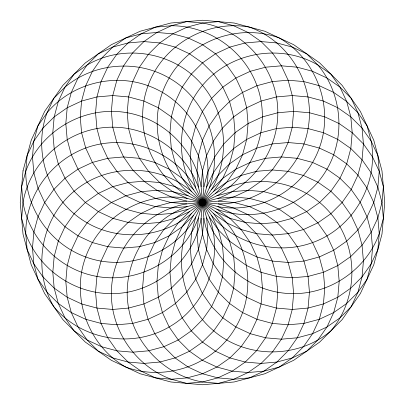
<?xml version="1.0" encoding="UTF-8"?>
<svg xmlns="http://www.w3.org/2000/svg" width="405" height="405" viewBox="0 0 405 405"><rect width="100%" height="100%" fill="white"/><g stroke="black" fill="none" stroke-linecap="round" stroke-linejoin="round"><path stroke-width="0.61" d="M206.611 217.844L207.998 233.665L206.611 249.49L202.5 264.835L195.787 279.227L186.675 292.243L175.446 303.472L162.435 312.584L148.038 319.297L132.693 323.408L116.873 324.79L101.047 323.408L85.703 319.297L71.31 312.584L58.295 303.472L47.066 292.243L37.954 279.227L33.843 263.888L32.461 248.062L33.843 232.237L37.954 216.898L44.666 202.5L53.779 189.489L65.008 178.256L78.023 169.148L92.416 162.435L107.76 158.32L123.586 156.938L139.406 158.32L154.75 162.435L169.148 169.148L182.159 178.256L193.387 189.489L211.612 215.511L218.325 229.908L222.436 245.253L223.818 261.073L222.436 276.899L218.325 292.243L211.612 306.636L202.5 319.646L191.266 330.88L178.256 339.992L163.863 346.705L148.519 350.816L132.693 352.198L116.873 350.816L101.528 346.705L87.131 339.992L74.12 330.88L65.008 317.869L58.295 303.472L54.184 288.127L52.802 272.307L54.184 256.481L58.295 241.137L65.008 226.744L74.12 213.734L85.354 202.5L98.364 193.387L112.757 186.675L128.101 182.564L143.927 181.182L159.747 182.564L175.092 186.675L189.489 193.387L215.511 211.612L229.908 218.325L245.253 222.436L261.073 223.818L276.899 222.436L292.243 218.325L306.636 211.612L319.646 202.5L330.88 191.266L339.992 178.256L346.705 163.863L350.816 148.519L352.198 132.693L350.816 116.873L346.705 101.528L339.992 87.131L330.88 74.12L317.869 65.008L306.636 53.779L292.243 47.066L276.899 42.955L261.073 41.568L245.253 42.955L229.908 47.066L215.511 53.779L202.5 62.886L191.266 74.12L182.159 87.131L175.446 101.528L171.335 116.873L169.948 132.693L171.335 148.519L175.446 163.863L182.159 178.256L191.266 191.266L213.734 213.734L226.744 222.841L241.137 229.554L256.481 233.665L272.307 235.052L288.127 233.665L303.472 229.554L317.869 222.841L330.88 213.734L342.114 202.5L351.221 189.489L357.934 175.092L362.045 159.747L363.432 143.927L362.045 128.101L357.934 112.757L351.221 98.364L339.992 87.131L326.977 78.023L312.584 71.31L297.24 67.195L281.414 65.812L265.594 67.195L250.249 71.31L235.852 78.023L222.841 87.131L211.612 98.364L202.5 111.375L195.787 125.773L191.676 141.112L190.289 156.938L191.676 172.763L195.787 188.102L209.213 216.898L218.325 229.908L229.554 241.137L242.565 250.249L256.962 256.962L272.307 261.073L288.127 262.46L303.952 261.073L319.297 256.962L333.69 250.249L346.705 241.137L357.934 229.908L367.046 216.898L373.759 202.5L377.87 187.156L379.252 171.335L377.87 155.51L371.157 141.112L367.046 125.773L357.934 112.757L346.705 101.528L333.69 92.416L319.297 85.703L303.952 81.592L288.127 80.21L272.307 81.592L256.962 85.703L242.565 92.416L229.554 101.528L218.325 112.757L209.213 125.773L202.5 140.165L198.389 155.51L197.002 171.335L198.389 187.156L206.611 217.844L213.324 232.237L222.436 245.253L233.665 256.481L246.68 265.594L261.073 272.307L276.418 276.418L292.243 277.8L308.063 276.418L323.408 272.307L337.805 265.594L350.816 256.481L362.045 245.253L371.157 232.237L377.87 217.844L381.981 202.5L383.368 186.675L379.252 171.335L372.539 156.938L363.432 143.927L352.198 132.693L339.188 123.586L324.79 116.873L309.45 112.757L293.625 111.375L277.8 112.757L262.46 116.873L248.062 123.586L235.052 132.693L223.818 143.927L214.711 156.938L207.998 171.335L203.882 186.675L201.118 218.325L202.5 234.146L206.611 249.49L213.324 263.888L222.436 276.899L233.665 288.127L246.68 297.24L261.073 303.952L276.418 308.063L292.243 309.45L308.063 308.063L323.408 303.952L337.805 297.24L350.816 288.127L362.045 276.899L371.157 263.888L377.87 249.49L379.252 233.665L383.368 218.325L381.981 202.5L377.87 187.156L371.157 172.763L362.045 159.747L350.816 148.519L337.805 139.406L323.408 132.693L308.063 128.582L292.243 127.2L276.418 128.582L261.073 132.693L246.68 139.406L233.665 148.519L222.436 159.747L213.324 172.763L206.611 187.156L198.389 217.844L197.002 233.665L198.389 249.49L202.5 264.835L209.213 279.227L218.325 292.243L229.554 303.472L242.565 312.584L256.962 319.297L272.307 323.408L288.127 324.79L303.952 323.408L319.297 319.297L333.69 312.584L346.705 303.472L357.934 292.243L367.046 279.227L371.157 263.888L372.539 248.062L371.157 232.237L367.046 216.898L360.334 202.5L351.221 189.489L339.992 178.256L326.977 169.148L312.584 162.435L297.24 158.32L281.414 156.938L265.594 158.32L250.249 162.435L235.852 169.148L222.841 178.256L211.612 189.489L193.387 215.511L182.159 226.744L169.148 235.852L154.75 242.565L139.406 246.68L123.586 248.062L107.76 246.68L92.416 242.565L78.023 235.852L65.008 226.744L53.779 215.511L44.666 202.5L37.954 188.102L33.843 172.763L32.461 156.938L33.843 141.112L37.954 125.773L47.066 112.757L53.779 98.364L65.008 87.131L74.12 74.12L87.131 65.008L98.364 53.779L112.757 47.066L128.101 42.955L143.927 41.568L159.747 42.955L175.092 47.066L189.489 53.779L202.5 62.886L213.734 74.12L222.841 87.131L229.554 101.528L233.665 116.873L235.052 132.693L233.665 148.519L229.554 163.863L222.841 178.256L213.734 191.266L191.266 213.734L182.159 226.744L175.446 241.137L171.335 256.481L169.948 272.307L171.335 288.127L175.446 303.472L182.159 317.869L191.266 330.88L202.5 342.114L215.511 351.221L229.908 357.934L245.253 362.045L261.073 363.432L276.899 362.045L292.243 357.934L306.636 351.221L317.869 339.992L326.977 326.977L333.69 312.584L337.805 297.24L339.188 281.414L337.805 265.594L333.69 250.249L326.977 235.852L317.869 222.841L306.636 211.612L293.625 202.5L279.227 195.787L263.888 191.676L248.062 190.289L232.237 191.676L216.898 195.787L188.102 209.213L172.763 213.324L156.938 214.711L141.112 213.324L125.773 209.213L111.375 202.5L98.364 193.387L87.131 182.159L78.023 169.148L71.31 154.75L67.195 139.406L65.812 123.586L67.195 107.76L71.31 92.416L78.023 78.023L87.131 65.008C124.355 43.138 175 52.068 202.5 85.354C226.678 113.947 230.455 157.13 211.612 189.489M203.882 186.675L202.5 170.854L198.389 155.51L191.676 141.112L182.564 128.101L171.335 116.873L158.32 107.76L143.927 101.047L128.582 96.937L112.757 95.55L96.937 96.937L81.592 101.047L67.195 107.76L54.184 116.873L42.955 128.101L33.843 141.112L27.13 155.51L25.748 171.335L21.632 186.675L23.019 202.5L21.632 218.325L25.748 233.665L27.13 249.49L33.843 263.888L42.955 276.899L54.184 288.127L67.195 297.24L81.592 303.952L96.937 308.063L112.757 309.45L128.582 308.063L143.927 303.952L158.32 297.24L171.335 288.127L182.564 276.899L191.676 263.888L198.389 249.49L202.5 234.146L203.882 218.325L201.118 186.675L202.5 170.854L206.611 155.51L213.324 141.112L222.436 128.101L233.665 116.873L246.68 107.76L261.073 101.047L276.418 96.937L292.243 95.55L308.063 96.937L323.408 101.047L337.805 107.76L350.816 116.873L362.045 128.101L371.157 141.112C378.979 183.571 353.266 228.111 312.584 242.565C277.44 255.504 235.573 244.286 211.612 215.511M206.611 187.156C214.432 144.696 188.72 100.162 148.038 85.703C112.894 72.763 71.027 83.982 47.066 112.757C31.99 153.217 49.577 201.543 87.131 222.841C119.49 241.689 162.673 237.907 191.266 213.734M203.882 218.325C211.056 260.896 250.452 293.954 293.625 293.625C331.072 293.767 366.576 268.905 379.252 233.665L377.87 217.844L373.759 202.5L367.046 188.102L357.934 175.092L346.705 163.863L333.69 154.75L319.297 148.038L303.952 143.927L288.127 142.54L272.307 143.927L256.962 148.038L242.565 154.75L229.554 163.863L218.325 175.092L209.213 188.102L195.787 216.898L191.676 232.237L190.289 248.062L191.676 263.888L195.787 279.227L202.5 293.625L211.612 306.636L222.841 317.869L235.852 326.977L250.249 333.69L265.594 337.805L281.414 339.188L297.24 337.805L312.584 333.69L326.977 326.977L339.992 317.869L351.221 306.636L357.934 292.243L362.045 276.899L363.432 261.073L362.045 245.253L357.934 229.908L351.221 215.511L342.114 202.5L330.88 191.266L317.869 182.159L303.472 175.446L288.127 171.335L272.307 169.948L256.481 171.335L241.137 175.446L226.744 182.159L213.734 191.266M201.118 218.325C193.944 260.896 154.548 293.954 111.375 293.625C73.928 293.767 38.424 268.905 25.748 233.665C25.419 190.497 58.472 151.1 101.047 143.927C137.902 137.285 177.182 155.606 195.787 188.102M209.213 188.102C224.289 147.648 206.697 99.321 169.148 78.023C136.784 59.176 93.606 62.952 65.008 87.131L58.295 101.528L54.184 116.873L52.802 132.693L54.184 148.519L58.295 163.863L65.008 178.256L74.12 191.266L85.354 202.5L98.364 211.612L112.757 218.325L128.101 222.436L143.927 223.818L159.747 222.436L175.092 218.325L189.489 211.612L215.511 193.387L226.744 182.159L235.852 169.148L242.565 154.75L246.68 139.406L248.062 123.586L246.68 107.76L242.565 92.416L235.852 78.023L226.744 65.008L215.511 53.779L202.5 44.666L188.102 37.954L172.763 33.843L156.938 32.461L141.112 33.843L125.773 37.954L112.757 47.066L101.528 58.295L92.416 71.31L85.703 85.703L81.592 101.047L80.21 116.873L81.592 132.693L85.703 148.038L92.416 162.435L101.528 175.446L112.757 186.675L125.773 195.787L140.165 202.5L155.51 206.611L171.335 207.998L187.156 206.611L217.844 198.389L233.665 197.002L249.49 198.389L264.835 202.5L279.227 209.213L292.243 218.325L303.472 229.554L312.584 242.565L319.297 256.962L323.408 272.307L324.79 288.127L323.408 303.952L319.297 319.297L312.584 333.69L303.472 346.705L292.243 357.934L279.227 367.046L263.888 371.157L248.062 372.539L232.237 371.157L216.898 367.046L202.5 360.334L189.489 351.221L178.256 339.992L169.148 326.977L162.435 312.584L158.32 297.24L156.938 281.414L158.32 265.594L162.435 250.249L169.148 235.852L178.256 222.841L189.489 211.612M193.387 215.511C171.517 252.735 180.448 303.38 213.734 330.88C246.594 358.881 298.019 358.881 330.88 330.88C358.881 298.019 358.881 246.594 330.88 213.734C303.38 180.448 252.735 171.517 215.511 193.387M198.389 217.844C183.931 258.522 139.396 284.239 96.937 276.418C60.031 270.054 29.383 239.401 23.019 202.5C30.193 159.924 69.589 126.871 112.757 127.2C150.204 127.059 185.713 151.921 198.389 187.156M195.787 216.898C174.484 254.446 126.163 272.038 85.703 256.962C50.468 244.286 25.606 208.783 25.748 171.335C40.201 130.653 84.741 104.941 127.2 112.757C164.101 119.126 194.749 149.774 201.118 186.675M188.102 209.213L175.092 218.325L163.863 229.554L154.75 242.565L148.038 256.962L143.927 272.307L142.54 288.127L143.927 303.952L148.038 319.297L154.75 333.69L163.863 346.705L175.092 357.934L188.102 367.046L202.5 373.759L217.844 377.87L233.665 379.252L249.49 377.87L263.888 371.157L276.899 362.045L288.127 350.816L297.24 337.805L303.952 323.408L308.063 308.063L309.45 292.243L308.063 276.418L303.952 261.073L297.24 246.68L288.127 233.665L276.899 222.436L263.888 213.324L249.49 206.611L234.146 202.5L218.325 201.118L186.675 203.882L170.854 202.5L155.51 198.389L141.112 191.676L128.101 182.564L116.873 171.335L107.76 158.32L101.047 143.927L96.937 128.582L95.55 112.757L96.937 96.937L101.047 81.592L107.76 67.195L116.873 54.184L128.101 42.955L141.112 33.843L155.51 27.13L171.335 25.748L186.675 21.632L202.5 23.019L218.325 21.632L233.665 25.748L248.062 32.461L261.073 41.568L272.307 52.802L281.414 65.812L288.127 80.21L292.243 95.55L293.625 111.375L292.243 127.2L288.127 142.54L281.414 156.938L272.307 169.948L261.073 181.182L248.062 190.289L233.665 197.002L218.325 201.118M216.898 195.787C254.446 174.484 272.038 126.163 256.962 85.703C244.286 50.468 208.783 25.606 171.335 25.748L156.938 32.461L143.927 41.568L132.693 52.802L123.586 65.812L116.873 80.21L112.757 95.55L111.375 111.375L112.757 127.2L116.873 142.54L123.586 156.938L132.693 169.948L143.927 181.182L156.938 190.289L171.335 197.002L186.675 201.118L218.325 203.882L233.665 207.998L248.062 214.711L261.073 223.818L272.307 235.052L281.414 248.062L288.127 262.46L292.243 277.8L293.625 293.625L292.243 309.45L288.127 324.79L281.414 339.188L272.307 352.198L261.073 363.432L248.062 372.539L233.665 379.252L218.325 383.368L202.5 381.981L186.675 383.368L171.335 379.252L155.51 377.87L141.112 371.157L128.101 362.045L116.873 350.816L107.76 337.805L101.047 323.408L96.937 308.063L95.55 292.243L96.937 276.418L101.047 261.073L107.76 246.68L116.873 233.665L128.101 222.436L141.112 213.324L155.51 206.611L170.854 202.5L186.675 201.118M187.156 206.611C146.478 221.069 120.761 265.604 128.582 308.063C134.946 344.969 165.599 375.617 202.5 381.981L217.844 377.87L232.237 371.157L245.253 362.045L256.481 350.816L265.594 337.805L272.307 323.408L276.418 308.063L277.8 292.243L276.418 276.418L272.307 261.073L265.594 246.68L256.481 233.665L245.253 222.436L232.237 213.324L217.844 206.611L187.156 198.389L172.763 191.676L159.747 182.564L148.519 171.335L139.406 158.32L132.693 143.927L128.582 128.582L127.2 112.757L128.582 96.937L132.693 81.592L139.406 67.195L148.519 54.184L159.747 42.955L172.763 33.843L187.156 27.13L202.5 23.019C245.076 30.193 278.129 69.589 277.8 112.757C277.941 150.204 253.079 185.713 217.844 198.389M186.675 203.882C144.104 211.056 111.046 250.452 111.375 293.625C111.233 331.072 136.095 366.576 171.335 379.252L187.156 377.87L202.5 373.759L216.898 367.046L229.908 357.934L241.137 346.705L250.249 333.69L256.962 319.297L261.073 303.952L262.46 288.127L261.073 272.307L256.962 256.962L250.249 242.565L241.137 229.554L229.908 218.325L216.898 209.213L188.102 195.787L172.763 191.676L156.938 190.289L141.112 191.676L125.773 195.787L111.375 202.5L98.364 211.612L87.131 222.841L78.023 235.852L71.31 250.249L67.195 265.594L65.812 281.414L67.195 297.24L71.31 312.584L78.023 326.977L87.131 339.992L98.364 351.221L112.757 357.934L128.101 362.045L143.927 363.432L159.747 362.045L175.092 357.934L189.489 351.221L202.5 342.114L213.734 330.88L222.841 317.869L229.554 303.472L233.665 288.127L235.052 272.307L233.665 256.481L229.554 241.137L222.841 226.744L213.734 213.734M218.325 203.882C261.493 204.211 300.89 171.158 308.063 128.582C315.885 86.123 290.172 41.588 249.49 27.13C207.031 19.308 162.496 45.021 148.038 85.703C132.962 126.163 150.554 174.484 188.102 195.787M187.156 198.389C144.696 190.568 100.162 216.28 85.703 256.962C70.632 297.417 88.219 345.743 125.773 367.046C166.227 382.123 214.554 364.53 235.852 326.977C257.727 289.757 248.797 239.112 215.511 211.612M217.844 206.611C260.304 214.432 304.838 188.72 319.297 148.038C334.368 107.583 316.781 59.257 279.227 37.954C238.773 22.877 190.446 40.47 169.148 78.023C147.273 115.243 156.203 165.888 189.489 193.387M216.898 209.213C257.352 224.289 305.679 206.697 326.977 169.148C345.824 136.784 342.048 93.606 317.869 65.008C280.645 43.138 229.999 52.068 202.5 85.354C178.321 113.947 174.545 157.13 193.387 189.489M191.266 191.266C158.406 163.266 106.981 163.266 74.12 191.266C40.839 218.766 31.909 269.411 53.779 306.636C81.278 339.922 131.924 348.852 169.148 326.977C206.697 305.679 224.289 257.352 209.213 216.898M23.019 170.854L20.25 202.5L23.019 234.146L31.241 264.835L44.666 293.625L62.886 319.646L85.354 342.114L111.375 360.334L140.165 373.759L170.854 381.981L202.5 384.75L234.146 381.981L264.835 373.759L293.625 360.334L319.646 342.114L342.114 319.646L360.334 293.625L373.759 264.835L381.981 234.146L384.75 202.5L381.981 170.854L373.759 140.165L360.334 111.375L342.114 85.354L319.646 62.886L293.625 44.666L264.835 31.241L234.146 23.019L202.5 20.25L170.854 23.019L140.165 31.241L111.375 44.666L85.354 62.886L62.886 85.354L44.666 111.375L31.241 140.165L23.019 170.854"/></g></svg>
